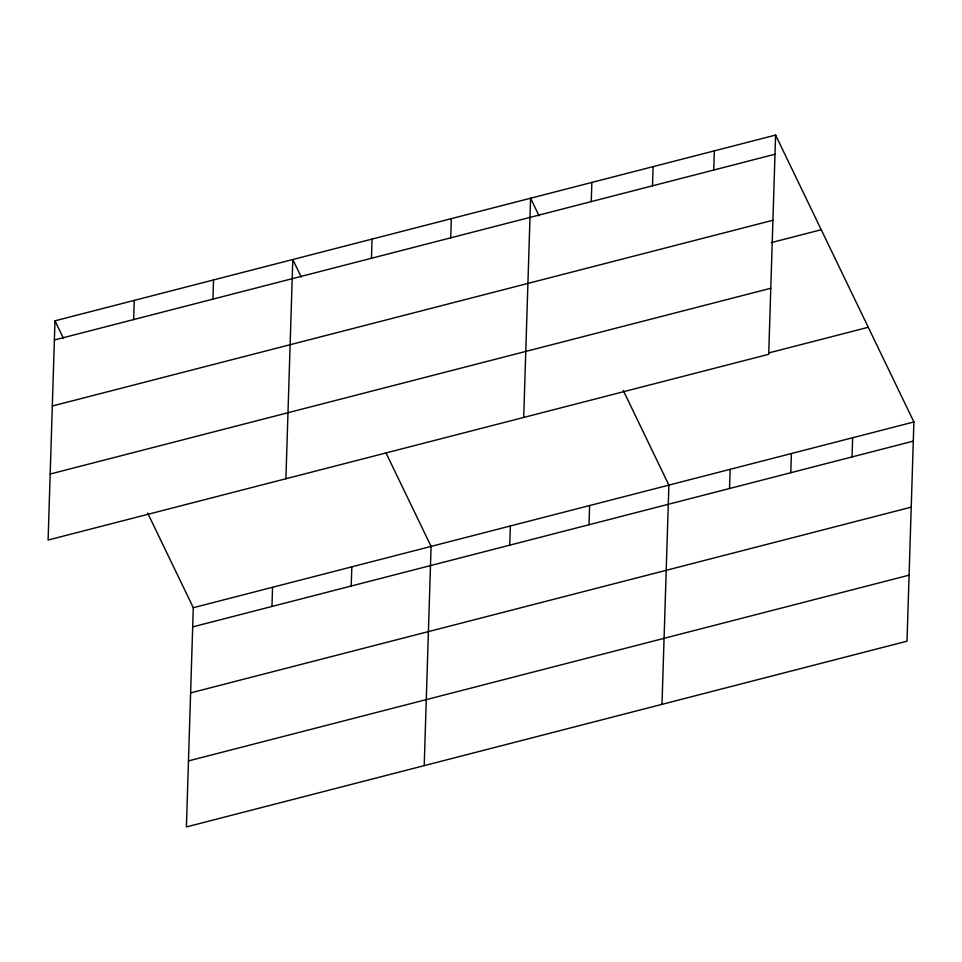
<?xml version="1.0" encoding="UTF-8"?>
<svg xmlns="http://www.w3.org/2000/svg" width="962" height="962" viewBox="0 0 962 962"><rect width="100%" height="100%" fill="white"/><g stroke="black" fill="none" stroke-linecap="round" stroke-linejoin="round"><path stroke-width="1.44" d="M54.99 320.815L48.1 540.043L768.71 354.293L775.6 135.065L54.99 320.815L63.468 338.396M133.658 319.564L134.259 300.372M147.655 513.035L193.29 607.707L186.4 826.935L907.01 641.185L913.9 421.957L775.6 135.065M212.927 299.122L213.528 279.942M271.957 606.457L272.559 587.277M285.906 478.751L292.797 259.512L301.262 277.092M351.214 586.026L351.827 566.846M371.452 258.261L372.053 239.081M424.206 765.644L431.084 546.404L386.099 453.09M450.721 237.83L451.322 218.651M509.752 545.153L510.353 525.973M523.701 417.448L530.591 198.22L539.069 215.801M591.245 201.611L591.846 182.431M589.021 524.723L589.622 505.543M652.501 185.822L653.102 166.642M662 704.34L668.891 485.113L623.256 390.44M713.744 170.034L714.345 150.854M729.545 488.504L730.146 469.324M790.788 472.715L791.401 453.535M852.043 456.926L852.645 437.746M54.389 339.995L774.999 154.245M52.309 406.012L772.919 220.262M771.38 242.592L821.235 229.738M50.18 474.025L770.79 288.275M768.554 352.982L868.265 327.284M193.29 607.707L913.9 421.957M192.689 626.887L913.299 441.137M190.608 692.905L911.218 507.154M188.468 760.918L909.09 575.168"/></g></svg>
